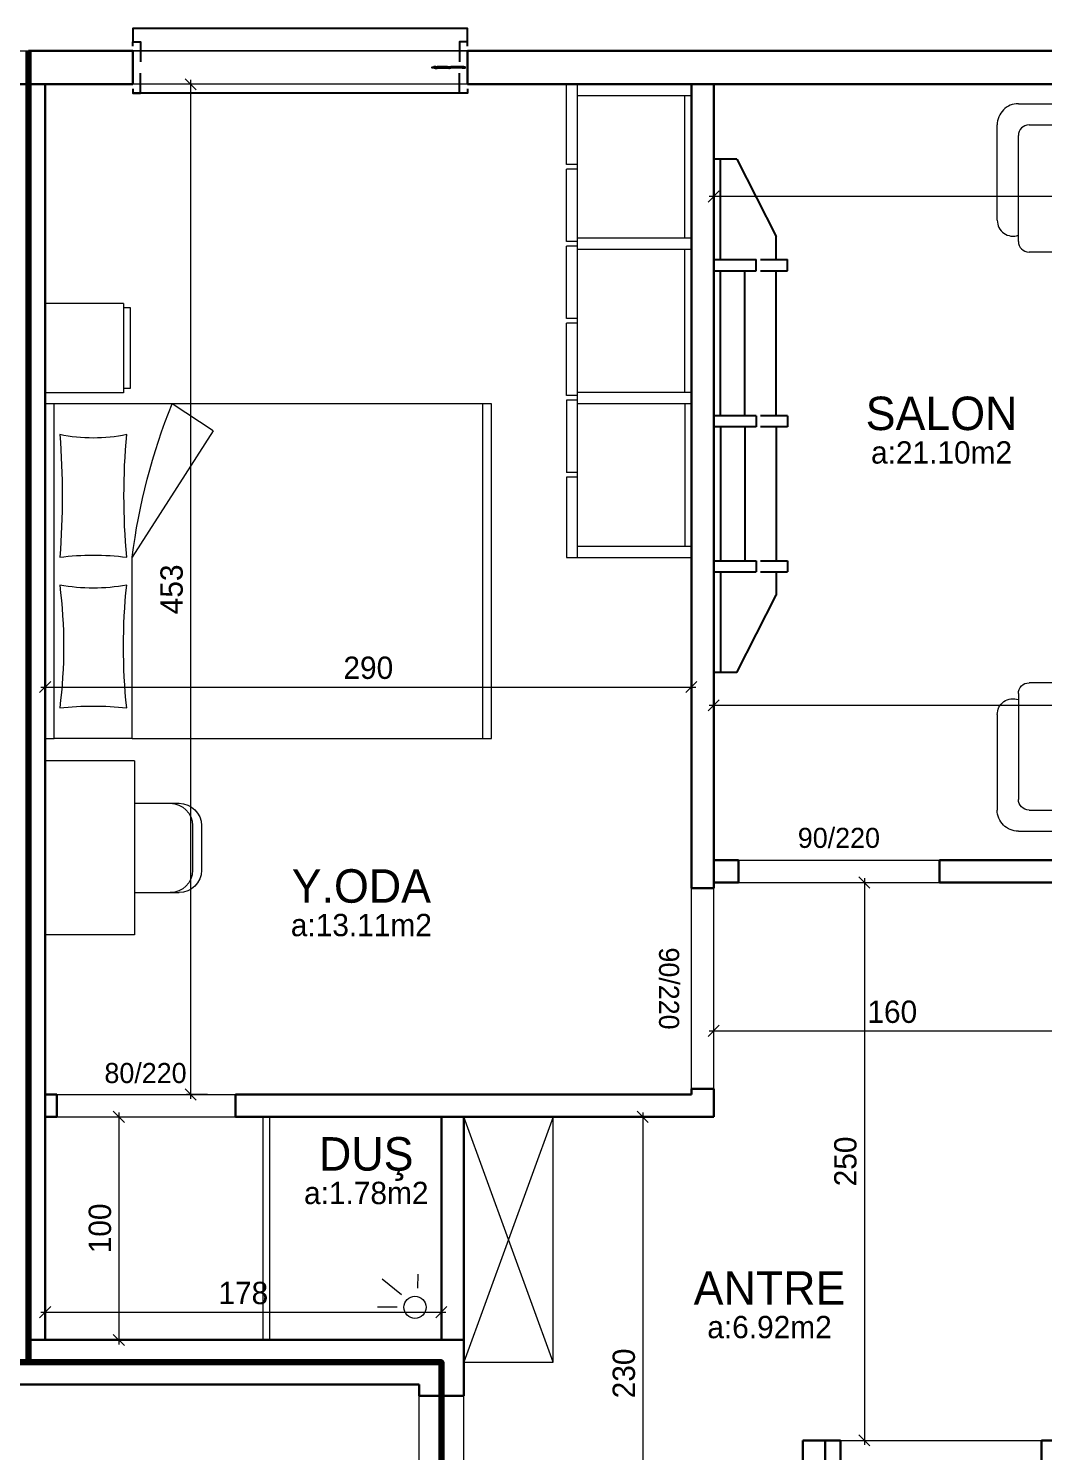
# Model space of a CAD drawing. Header units: centimetres. Extents: x 562865 to 1310255, y -148070 to 32737.
# Drawn here: x 621678 to 622133, y 19083 to 19721 of the extents above; entities that cross this region are included whole.
import ezdxf
from ezdxf.enums import TextEntityAlignment as Align

# ---------------------------------------------------------------- set-up
doc = ezdxf.new("R2010")
doc.units = ezdxf.units.CM
doc.header["$LTSCALE"] = 2.5
doc.layers.get('0').update_dxf_attribs({"color": 86})
for name, color, linetype in [('alan', 7, 'Continuous'), ('kapi-yazi', 7, 'Continuous'), ('mahal', 7, 'Continuous'), ('pencere', 7, 'Continuous')]:
    doc.layers.add(name, color=color, linetype=linetype)
for name, color, linetype, lineweight in [('DUVAR', 4, 'Continuous', 30), ('duvar-kesim', 7, 'Continuous', 0), ('GÖRÜNÜŞLER', 96, 'Continuous', 25), ('iç ölçü', 106, 'Continuous', 18), ('kolon', 1, 'Continuous', 53)]:
    doc.layers.add(name, color=color, linetype=linetype, lineweight=lineweight)
doc.styles.add('PINAR', font='comic.ttf')
doc.dimstyles.new('TEMİZ ÖLÇÜ', dxfattribs={"dimtxt": 10, "dimasz": 5, "dimexe": 1.8, "dimexo": 0.625, "dimgap": 3, "dimtad": 1, "dimdec": 0, "dimrnd": 0.5, "dimzin": 1, "dimdsep": 46, "dimtxsty": 'PINAR', "dimblk": 'OBLIQUE', "dimcen": 0.9, "dimdle": 2, "dimclrd": 256, "dimclre": 256, "dimclrt": 7, "dimadec": 0, "dimazin": 0, "dimtfac": 1, "dimtdec": 0, "dimtofl": 0, "dimtmove": 2, "dimatfit": 2, "dimfxl": 10, "dimfxlon": 1, "dimlwd": -1, "dimlwe": -1, "dimarcsym": 0})

# ---------------------------------------------------------------- blocks, each defined once
blk = doc.blocks.new('_Oblique')
at = {"color": 0, "linetype": 'ByBlock', "lineweight": -2}
blk.add_line((-0.5, -0.5), (0.5, 0.5), dxfattribs=at)
blk = doc.blocks.new('*D1342')
at = {"layer": 'Defpoints', "color": 0}
for p in [(621974.96, 19453.5), (621685.46, 19450.01), (621974.96, 19425.58)]:
    blk.add_point(p, dxfattribs=at)
at = {"layer": 'iç ölçü'}
for p, q in [((621685.46, 19435.58), (621685.46, 19423.78)), ((621974.96, 19435.58), (621974.96, 19423.78)), ((621683.46, 19425.58), (621976.96, 19425.58))]:
    blk.add_line(p, q, dxfattribs=at)
at = {"layer": 'iç ölçü', "linetype": 'ByBlock', "xscale": 5, "yscale": 5, "zscale": 5, "rotation": 180}
blk.add_blockref('_Oblique', (621685.46, 19425.58), dxfattribs=at)
at = {"layer": 'iç ölçü', "linetype": 'ByBlock', "xscale": 5, "yscale": 5, "zscale": 5}
blk.add_blockref('_Oblique', (621974.96, 19425.58), dxfattribs=at)
at = {"layer": 'iç ölçü', "color": 7, "insert": (621830.21, 19434.17), "char_height": 10, "attachment_point": 5, "style": 'PINAR'}
blk.add_mtext('290', dxfattribs=at)
blk = doc.blocks.new('*D1343')
at = {"layer": 'Defpoints', "color": 0}
for p in [(621750.63, 19695.72), (621758.78, 19695.72), (621758.78, 19243.01)]:
    blk.add_point(p, dxfattribs=at)
at = {"layer": 'iç ölçü'}
for p, q in [((621758.15, 19695.72), (621748.83, 19695.72)), ((621750.63, 19241.01), (621750.63, 19697.72)), ((621758.15, 19243.01), (621748.83, 19243.01))]:
    blk.add_line(p, q, dxfattribs=at)
at = {"layer": 'iç ölçü', "linetype": 'ByBlock', "xscale": 5, "yscale": 5, "zscale": 5}
for p, rotation in [((621750.63, 19695.72), 90), ((621750.63, 19243.01), 270)]:
    blk.add_blockref('_Oblique', p, dxfattribs=dict(at, rotation=rotation))
at = {"layer": 'iç ölçü', "color": 7, "insert": (621742.14, 19469.37), "char_height": 10, "attachment_point": 5, "rotation": 90, "style": 'PINAR'}
blk.add_mtext('453', dxfattribs=at)
blk = doc.blocks.new('*D1386')
at = {"layer": 'Defpoints', "color": 0}
for p in [(621984.96, 19638.45), (622583.28, 19522.11), (622583.28, 19417.41)]:
    blk.add_point(p, dxfattribs=at)
at = {"layer": 'iç ölçü'}
for p, q in [((621984.96, 19427.41), (621984.96, 19415.61)), ((622583.28, 19427.41), (622583.28, 19415.61)), ((621982.96, 19417.41), (622585.28, 19417.41))]:
    blk.add_line(p, q, dxfattribs=at)
at = {"layer": 'iç ölçü', "linetype": 'ByBlock', "xscale": 5, "yscale": 5, "zscale": 5, "rotation": 180}
blk.add_blockref('_Oblique', (621984.96, 19417.41), dxfattribs=at)
at = {"layer": 'iç ölçü', "linetype": 'ByBlock', "xscale": 5, "yscale": 5, "zscale": 5}
blk.add_blockref('_Oblique', (622583.28, 19417.41), dxfattribs=at)
at = {"layer": 'iç ölçü', "color": 7, "insert": (622284.12, 19425.96), "char_height": 10, "attachment_point": 5, "style": 'PINAR'}
blk.add_mtext('599', dxfattribs=at)
blk = doc.blocks.new('*D1387')
at = {"layer": 'Defpoints', "color": 0}
for p in [(621984.96, 19645.43), (621984.96, 19638.45), (622473.28, 19632.63)]:
    blk.add_point(p, dxfattribs=at)
at = {"layer": 'iç ölçü'}
for p, q in [((622475.28, 19645.43), (621982.96, 19645.43)), ((621984.96, 19639.07), (621984.96, 19647.23)), ((622473.28, 19635.43), (622473.28, 19647.23))]:
    blk.add_line(p, q, dxfattribs=at)
at = {"layer": 'iç ölçü', "linetype": 'ByBlock', "xscale": 5, "yscale": 5, "zscale": 5, "rotation": 180}
blk.add_blockref('_Oblique', (621984.96, 19645.43), dxfattribs=at)
at = {"layer": 'iç ölçü', "linetype": 'ByBlock', "xscale": 5, "yscale": 5, "zscale": 5}
blk.add_blockref('_Oblique', (622473.28, 19645.43), dxfattribs=at)
at = {"layer": 'iç ölçü', "color": 7, "insert": (622229.12, 19654.03), "char_height": 10, "attachment_point": 5, "style": 'PINAR'}
blk.add_mtext('489', dxfattribs=at)
blk = doc.blocks.new('*D1391')
at = {"layer": 'Defpoints', "color": 0}
for p in [(622144.96, 19271.51), (621984.96, 19259.25), (622144.96, 19259.25)]:
    blk.add_point(p, dxfattribs=at)
at = {"layer": 'iç ölçü'}
for p, q in [((621984.96, 19261.51), (621984.96, 19273.31)), ((622144.96, 19261.51), (622144.96, 19273.31)), ((621982.96, 19271.51), (622146.96, 19271.51))]:
    blk.add_line(p, q, dxfattribs=at)
at = {"layer": 'iç ölçü', "linetype": 'ByBlock', "xscale": 5, "yscale": 5, "zscale": 5, "rotation": 180}
blk.add_blockref('_Oblique', (621984.96, 19271.51), dxfattribs=at)
at = {"layer": 'iç ölçü', "linetype": 'ByBlock', "xscale": 5, "yscale": 5, "zscale": 5}
blk.add_blockref('_Oblique', (622144.96, 19271.51), dxfattribs=at)
at = {"layer": 'iç ölçü', "color": 7, "insert": (622064.96, 19280.02), "char_height": 10, "attachment_point": 5, "style": 'PINAR'}
blk.add_mtext('160', dxfattribs=at)
blk = doc.blocks.new('*D1392')
at = {"layer": 'Defpoints', "color": 0}
for p in [(622015.3, 19338.01), (622041.17, 19088.01), (622052.47, 19088.01)]:
    blk.add_point(p, dxfattribs=at)
at = {"layer": 'iç ölçü'}
for p, q in [((622042.47, 19338.01), (622054.27, 19338.01)), ((622052.47, 19340.01), (622052.47, 19086.01)), ((622042.47, 19088.01), (622054.27, 19088.01))]:
    blk.add_line(p, q, dxfattribs=at)
at = {"layer": 'iç ölçü', "linetype": 'ByBlock', "xscale": 5, "yscale": 5, "zscale": 5}
for p, rotation in [((622052.47, 19338.01), 90), ((622052.47, 19088.01), 270)]:
    blk.add_blockref('_Oblique', p, dxfattribs=dict(at, rotation=rotation))
at = {"layer": 'iç ölçü', "color": 7, "insert": (622044, 19213.01), "char_height": 10, "attachment_point": 5, "rotation": 90, "style": 'PINAR'}
blk.add_mtext('250', dxfattribs=at)
blk = doc.blocks.new('*D1393')
at = {"layer": 'Defpoints', "color": 0}
for p in [(621928.96, 19233.01), (621920.43, 19003.01), (621953.16, 19003.01)]:
    blk.add_point(p, dxfattribs=at)
at = {"layer": 'iç ölçü'}
for p, q in [((621953.16, 19235.01), (621953.16, 19001.01)), ((621943.16, 19233.01), (621954.96, 19233.01)), ((621943.16, 19003.01), (621954.96, 19003.01))]:
    blk.add_line(p, q, dxfattribs=at)
at = {"layer": 'iç ölçü', "linetype": 'ByBlock', "xscale": 5, "yscale": 5, "zscale": 5}
for p, rotation in [((621953.16, 19233.01), 90), ((621953.16, 19003.01), 270)]:
    blk.add_blockref('_Oblique', p, dxfattribs=dict(at, rotation=rotation))
at = {"layer": 'iç ölçü', "color": 7, "insert": (621944.75, 19118.01), "char_height": 10, "attachment_point": 5, "rotation": 90, "style": 'PINAR'}
blk.add_mtext('230', dxfattribs=at)
blk = doc.blocks.new('*D1398')
at = {"layer": 'Defpoints', "color": 0}
for p in [(621705.09, 19233.01), (621705.09, 19133.01), (621718.42, 19133.01)]:
    blk.add_point(p, dxfattribs=at)
at = {"layer": 'iç ölçü'}
for p, q in [((621718.42, 19235.01), (621718.42, 19131.01)), ((621708.42, 19233.01), (621720.22, 19233.01)), ((621708.42, 19133.01), (621720.22, 19133.01))]:
    blk.add_line(p, q, dxfattribs=at)
at = {"layer": 'iç ölçü', "linetype": 'ByBlock', "xscale": 5, "yscale": 5, "zscale": 5}
for p, rotation in [((621718.42, 19233.01), 90), ((621718.42, 19133.01), 270)]:
    blk.add_blockref('_Oblique', p, dxfattribs=dict(at, rotation=rotation))
at = {"layer": 'iç ölçü', "color": 7, "insert": (621710.01, 19183.01), "char_height": 10, "attachment_point": 5, "rotation": 90, "style": 'PINAR'}
blk.add_mtext('100', dxfattribs=at)
blk = doc.blocks.new('*D1399')
at = {"layer": 'Defpoints', "color": 0}
for p in [(621685.46, 19172.57), (621862.96, 19172.57), (621862.96, 19145.5)]:
    blk.add_point(p, dxfattribs=at)
at = {"layer": 'iç ölçü'}
for p, q in [((621685.46, 19155.5), (621685.46, 19143.7)), ((621862.96, 19155.5), (621862.96, 19143.7)), ((621683.46, 19145.5), (621864.96, 19145.5))]:
    blk.add_line(p, q, dxfattribs=at)
at = {"layer": 'iç ölçü', "linetype": 'ByBlock', "xscale": 5, "yscale": 5, "zscale": 5, "rotation": 180}
blk.add_blockref('_Oblique', (621685.46, 19145.5), dxfattribs=at)
at = {"layer": 'iç ölçü', "linetype": 'ByBlock', "xscale": 5, "yscale": 5, "zscale": 5}
blk.add_blockref('_Oblique', (621862.96, 19145.5), dxfattribs=at)
at = {"layer": 'iç ölçü', "color": 7, "insert": (621774.21, 19154), "char_height": 10, "attachment_point": 5, "style": 'PINAR'}
blk.add_mtext('178', dxfattribs=at)
blk = doc.blocks.new('A$C5B622B99')
for p, q in [((0, 200), (40, 200)), ((0, 165), (0, 200)), ((40, 165), (40, 200)), ((205, 200), (283, 200)), ((205, 160), (205, 200)), ((283, 160), (283, 200)), ((45, 143.16), (45, 196)), ((195, 161), (195, 196)), ((0, 165), (40, 165)), ((205, 160), (283, 160)), ((45, 0), (45, 4)), ((194.99, 4), (195, 0)), ((195, 0), (45, 0))]:
    blk.add_line(p, q)
at = {"color": 42}
for p, q in [((2, 161.8), (2, 165)), ((38, 161.8), (2, 161.8)), ((38, 165), (38, 161.8)), ((57.14, 124.69), (113.77, 161)), ((194.99, 161), (113.77, 161)), ((194.99, 161), (194.99, 4)), ((224, 160), (224, 140)), ((264, 160), (264, 140)), ((57.14, 124.69), (45, 143.15)), ((45, 4), (45, 143.15)), ((234, 134), (254, 134)), ((234, 130), (254, 130)), ((195, 4), (45, 4))]:
    blk.add_line(p, q, dxfattribs=at)
blk.add_lwpolyline([(45, 200), (195, 200), (195, 196), (45, 196)], close=True)
for centre, radius, start, end in [((-12.22, 178.48), 72.55, 348.06799, 11.93201), ((86.27, 527.83), 335.48, 265.2981, 274.7019), ((224.43, 178.48), 111.68, 172.28082, 187.71918), ((153.73, 412.86), 221.09, 262.85499, 277.14501), ((44.71, 178.48), 82.89, 349.57411, 10.42589), ((317.08, 178.48), 136.67, 173.69908, 186.30092), ((86.27, -141.41), 306.13, 84.84604, 95.15396), ((153.73, -94.37), 259.31, 83.91241, 96.08759), ((194.99, 161), 0.005, 270, 0), ((45, 143.16), 0.005, 180, 292.0158)]:
    blk.add_arc(centre, radius, start, end)
for centre, radius, start, end in [((147.49, -110.3), 273.39, 97.08581, 112.0158), ((234, 144), 10, 180, 270), ((254, 144), 10, 270, 0), ((234, 140), 10, 180, 270), ((254, 140), 10, 270, 0)]:
    blk.add_arc(centre, radius, start, end, dxfattribs=at)
blk = doc.blocks.new('A$C355D1F9A')
for p, q in [((0, 0), (0, 212)), ((56, 212), (0, 212)), ((51, 212), (51, 0)), ((56, 176), (56, 212)), ((51, 207), (0, 207)), ((3, 143), (3, 207)), ((51, 176), (56, 176)), ((51, 174), (56, 174)), ((56, 141.5), (56, 174)), ((51, 143), (0, 143)), ((51, 141.5), (56, 141.5)), ((51, 138), (0, 138)), ((3, 138), (3, 74)), ((51, 139.5), (56, 139.5)), ((56, 139.5), (56, 107)), ((51, 107), (56, 107)), ((51, 105), (56, 105)), ((56, 105), (56, 72.5)), ((0, 74), (51, 74)), ((51, 72.5), (56, 72.5)), ((51, 70.5), (56, 70.5)), ((56, 70.5), (56, 38)), ((0, 69), (51, 69)), ((3, 69), (3, 5)), ((51, 38), (56, 38)), ((51, 36), (56, 36)), ((56, 36), (56, 0)), ((51, 5), (0, 5)), ((56, 0), (0, 0))]:
    blk.add_line(p, q)
blk = doc.blocks.new('fm-win2')
at = {"color": 8, "linetype": 'Continuous'}
for p, q in [((11, 1.4), (11, 0.2)), ((11, 1.4), (54.3, 1.4)), ((11, 0.2), (54.3, 0.2)), ((12, 1.4), (12, 0.2)), ((12.8, 3), (52.5, 3)), ((53.3, 1.4), (53.3, 0.2)), ((54.3, 1.4), (54.3, 0.2)), ((63.9, 0.3), (63.9, -0.9)), ((63.9, 0.3), (103.2, 0.3)), ((64.9, 0.3), (64.9, -0.9)), ((102.2, 0.3), (102.2, -0.9)), ((103.2, 0.3), (103.2, -0.9)), ((12.9, -1.9), (52.3, -1.9)), ((63.9, -0.9), (103.2, -0.9)), ((65.4, -3.3), (101.6, -3.3))]:
    blk.add_line(p, q, dxfattribs=at)
at = {"linetype": 'Continuous'}
for points in [[(7, -1.8), (0, -1.8), (0, 1.8), (7, 1.8)], [(7.5, -1.7), (7.5, -0.1), (7.2, -0.1), (7.2, 0.2), (7.5, 0.2), (7.5, 0.7), (7.2, 0.7), (7.2, 1), (7.5, 1), (7.5, 2), (6.2, 2), (6.2, 2.7), (5.6, 2.7), (5.5, 2), (5.2, 2), (5.4, 3), (12.5, 3), (12.7, 2), (12.4, 2), (12.3, 2.7), (11.7, 2.7), (11.7, 2), (10.5, 2), (10.5, 1), (10.8, 1), (10.8, 0.7), (10.5, 0.7), (10.5, 0.2), (10.8, 0.2), (10.8, -0.1), (10.5, -0.1), (10.5, -1.7), (10.8, -1.7), (10.8, -2), (7.2, -2), (7.2, -1.7)], [(58, 2), (59.2, 2), (59.2, 2.7), (59.8, 2.7), (59.9, 2), (60.2, 2), (60, 3), (52.8, 3), (52.6, 2), (52.9, 2), (53, 2.7), (53.5, 2.7), (53.5, 2), (54.7, 2), (54.7, 1), (54.4, 1), (54.4, 0.7), (54.7, 0.7), (54.7, 0.2), (54.4, 0.2), (54.4, -0.1), (54.7, -0.1), (54.7, -1.7), (54.4, -1.7), (54.4, -2), (58.3, -2), (58.3, -1.7), (58, -1.7), (58, -0.1), (58.3, -0.1), (58.3, 0.2), (58, 0.2), (58, 0.7), (58.3, 0.7), (58.3, 1), (58, 1)], [(63.1, -1.2), (63.1, 0.9), (63.9, 0.9), (63.9, 1.6), (64.4, 1.6), (64.5, 0.9), (64.9, 0.9), (64.7, 1.9), (59.8, 1.9), (59.8, 1.6), (59.9, 1.6), (59.9, 0.8), (59.1, 0.8), (59.1, -0.2), (60.1, -0.2), (60.1, -1.8), (59.1, -1.8), (59.1, -2.3), (57.5, -2.3), (57.5, -3.5), (63.4, -3.5), (63.4, -3.2), (63.1, -3.2), (63.1, -1.4), (63.4, -1.4), (63.4, -1.2)], [(104, -1.4), (103.7, -1.4), (103.7, -1.2), (104, -1.2), (104, 0.9), (103.1, 0.9), (103.1, 1.6), (102.6, 1.6), (102.5, 0.9), (102.2, 0.9), (102.4, 1.9), (107.3, 1.9), (107.3, 1.6), (107.2, 1.6), (107.2, 0.8), (108, 0.8), (108, -0.2), (107, -0.2), (107, -1.8), (108, -1.8), (108, -2.3), (109.5, -2.3), (109.5, -3.5), (103.7, -3.5), (103.7, -3.2), (104, -3.2)], [(109, 0.7), (108.7, 0.7), (108.7, 1), (109, 1), (109, 2), (107.8, 2), (107.8, 2.7), (107.2, 2.7), (107.1, 2), (106.8, 2), (107, 3), (114.4, 3), (114.6, 2), (114.2, 2), (114.1, 2.7), (113.6, 2.7), (113.6, 2), (112.3, 2), (112.3, 1), (112.6, 1), (112.6, 0.7), (112.3, 0.7), (112.3, 0.2), (112.6, 0.2), (112.6, -0.1), (112.3, -0.1), (112.3, -1.7), (112.6, -1.7), (112.6, -2), (108.7, -2), (108.7, -1.7), (109, -1.7), (109, -0.1), (108.7, -0.1), (108.7, 0.2), (109, 0.2)], [(113, -1.8), (120, -1.8), (120, 1.8), (113, 1.8)]]:
    blk.add_lwpolyline(points, close=True, dxfattribs=at)
at = {"color": 8, "linetype": 'Continuous'}
blk.add_lwpolyline([(63.4, 1.9), (65.2, 3.7), (101.8, 3.7), (103.6, 1.9)], dxfattribs=at)
for points in [[(10.9, -1.4), (10.9, -1.9), (12.6, -1.9), (12.6, -0.5), (12.3, -0.5), (12.3, -1), (11.8, -1), (11.8, -0.5), (11.5, -0.5), (11.5, -1.1), (10.7, -1.1), (10.7, -0.5), (10.6, -0.5), (10.6, -1.4)], [(54.3, -1.4), (54.3, -1.9), (52.6, -1.9), (52.6, -0.5), (52.9, -0.5), (52.9, -1), (53.4, -1), (53.4, -0.5), (53.7, -0.5), (53.7, -1.1), (54.5, -1.1), (54.5, -0.5), (54.6, -0.5), (54.6, -1.4)], [(63.2, -2.4), (63.5, -2.4), (63.5, -3.3), (65.2, -3.3), (65.2, -1.6), (64.9, -1.6), (64.9, -2.1), (64.4, -2.1), (64.4, -1.6), (64.1, -1.6), (64.1, -2.1), (63.3, -2.1), (63.3, -1.6), (63.2, -1.6)], [(103.9, -2.4), (103.6, -2.4), (103.6, -3.3), (101.9, -3.3), (101.9, -1.6), (102.2, -1.6), (102.2, -2.1), (102.7, -2.1), (102.7, -1.6), (103, -1.6), (103, -2.1), (103.8, -2.1), (103.8, -1.6), (103.9, -1.6)]]:
    blk.add_lwpolyline(points, close=True, dxfattribs=at)
blk = doc.blocks.new('A$C632D768A')
at = {"color": 33}
for p, q in [((22.62, 230), (5, 195.38)), ((22.62, 230), (33, 230)), ((30, 185), (30, 230)), ((33, 180), (33, 230)), ((5, 185), (5, 195.38)), ((33, 50), (33, 185)), ((5, 115), (5, 180)), ((30, 115), (30, 180)), ((33, 115), (33, 110)), ((5, 110), (5, 50)), ((30, 110), (30, 50)), ((5, 45), (5, 34.62)), ((30, 45), (30, 0)), ((33, 50), (33, 0)), ((22.62, 0), (5, 34.62)), ((22.62, 0), (33, 0))]:
    blk.add_line(p, q, dxfattribs=at)
for p, q in [((12, 185), (0, 185)), ((0, 180), (0, 185)), ((33, 185), (14, 185)), ((14, 180), (14, 185)), ((12, 180), (0, 180)), ((33, 180), (14, 180)), ((19, 115), (19, 180)), ((0, 115), (12, 115)), ((0, 115), (0, 110)), ((14, 115), (33, 115)), ((14, 115), (14, 110)), ((0, 110), (12, 110)), ((14, 110), (33, 110)), ((19, 110), (19, 50)), ((0, 50), (0, 45)), ((12, 50), (0, 50)), ((12, 45), (0, 45)), ((14, 50), (14, 45)), ((33, 50), (14, 50)), ((33, 45), (14, 45))]:
    blk.add_line(p, q)
blk = doc.blocks.new('A$C3A3D5CC0')
at = {"color": 33}
for p, q in [((9.5, 194.75), (52.25, 194.75)), ((0, 9.5), (0, 185.25)), ((52.25, 0), (9.5, 0))]:
    blk.add_line(p, q, dxfattribs=at)
for p, q in [((14.25, 185.25), (61.75, 185.25)), ((9.5, 14.25), (9.5, 180.5)), ((66.5, 180.5), (66.5, 133)), ((61.75, 128.25), (14.25, 128.25)), ((61.75, 128.25), (61.75, 125.87)), ((14.25, 125.87), (61.75, 125.87)), ((66.5, 121.12), (66.5, 73.62)), ((61.75, 68.87), (14.25, 68.87)), ((14.25, 66.5), (61.75, 66.5)), ((61.75, 68.87), (61.75, 66.5)), ((9.5, 14.25), (9.5, 61.75)), ((66.5, 61.75), (66.5, 14.25)), ((61.75, 9.5), (14.25, 9.5))]:
    blk.add_line(p, q)
for centre, radius, start, end in [((9.5, 185.25), 9.5, 89.99996, 180.00004), ((52.25, 187.62), 7.12, 340.52878, 90.00004), ((9.5, 9.5), 9.5, 179.99996, 270.00004), ((52.25, 7.12), 7.12, 269.99996, 19.47122)]:
    blk.add_arc(centre, radius, start, end, dxfattribs=at)
for centre, start, end in [((14.25, 180.5), 89.99996, 180.00004), ((61.75, 180.5), 359.99996, 90.00004), ((61.75, 133), 269.99996, 0.00004), ((61.75, 121.12), 359.99996, 90.00004), ((61.75, 73.62), 269.99996, 0.00004), ((61.75, 61.75), 359.99996, 90.00004), ((14.25, 14.25), 179.99996, 270.00004), ((61.75, 14.25), 269.99996, 0.00004)]:
    blk.add_arc(centre, 4.75, start, end)

msp = doc.modelspace()

# ---------------------------------------------------------------- linework, layer by layer
at = {"layer": 'DUVAR'}
for p, q in [((621677.96, 19710.72), (621724.64, 19710.72)), ((621724.64, 19695.72), (621724.64, 19710.72)), ((621874.64, 19710.72), (622598.28, 19710.72)), ((621874.64, 19695.72), (621874.64, 19710.72)), ((621677.96, 19695.72), (621631.27, 19695.72)), ((621677.96, 19695.72), (621724.64, 19695.72)), ((621685.46, 19133.01), (621685.46, 19695.72)), ((621874.64, 19695.72), (622488.28, 19695.72)), ((621974.96, 19695.72), (621974.96, 19335.5)), ((621984.96, 19695.72), (621984.96, 19335.5)), ((621984.96, 19348.01), (621996.05, 19348.01)), ((621996.05, 19338.01), (621996.05, 19348.01)), ((622086.05, 19348.01), (622583.28, 19348.01)), ((622086.05, 19338.01), (622086.05, 19348.01)), ((621984.96, 19335.5), (621974.96, 19335.5)), ((621984.96, 19338.01), (621996.05, 19338.01)), ((622086.05, 19338.01), (622583.28, 19338.01)), ((621685.46, 19243.01), (621690.69, 19243.01)), ((621690.69, 19233.01), (621690.69, 19243.01)), ((621770.69, 19243.01), (621974.96, 19243.01)), ((621770.69, 19233.01), (621770.69, 19243.01)), ((621974.96, 19245.5), (621974.96, 19243.01)), ((621984.96, 19245.5), (621974.96, 19245.5)), ((621984.96, 19245.5), (621984.96, 19233.01)), ((621685.46, 19233.01), (621690.69, 19233.01)), ((621770.69, 19233.01), (621984.96, 19233.01)), ((621862.96, 19233.01), (621862.96, 19133.01)), ((621872.96, 19233.01), (621872.96, 19123.01)), ((621677.96, 19133.01), (621872.96, 19133.01)), ((621872.96, 19133.01), (621862.96, 19133.01)), ((621872.96, 19107.93), (621872.96, 19123.01)), ((621872.96, 19123.01), (621872.96, 19123.01)), ((621677.96, 19113.01), (621502.96, 19113.01)), ((621677.96, 19113.01), (621502.96, 19113.01)), ((621677.96, 19113.01), (621852.96, 19113.01)), ((621852.96, 19107.93), (621852.96, 19113.01)), ((621852.96, 19107.93), (621872.96, 19107.93)), ((622024.96, 19088.01), (622024.96, 18848.01)), ((622024.96, 19088.01), (622041.82, 19088.01)), ((622034.96, 19088.01), (622034.96, 18848.01)), ((622041.82, 19088.01), (622041.82, 19078.01)), ((622131.82, 19088.01), (622598.28, 19088.01)), ((622131.82, 19088.01), (622131.82, 19078.01))]:
    msp.add_line(p, q, dxfattribs=at)
at = {"layer": 'duvar-kesim'}
for p, q in [((621874.64, 19710.72), (621724.64, 19710.72)), ((621874.64, 19695.72), (621724.64, 19695.72)), ((621996.05, 19348.01), (622086.05, 19348.01)), ((621974.96, 19245.5), (621974.96, 19335.5)), ((621984.96, 19245.5), (621984.96, 19335.5)), ((621996.05, 19338.01), (622086.05, 19338.01)), ((621690.69, 19243.01), (621770.69, 19243.01)), ((621690.69, 19233.01), (621770.69, 19233.01)), ((621852.96, 19007.93), (621852.96, 19107.93)), ((621872.96, 19007.93), (621872.96, 19107.93)), ((622041.82, 19088.01), (622131.82, 19088.01))]:
    msp.add_line(p, q, dxfattribs=at)
at = {"layer": 'iç ölçü'}
for p, q in [((621782.96, 19233.01), (621782.96, 19133.01)), ((621785.96, 19233.01), (621785.96, 19133.01)), ((621912.96, 19233.01), (621872.96, 19123.01)), ((621912.96, 19123.01), (621872.96, 19233.01)), ((621845.11, 19153.28), (621836.37, 19160.21)), ((621852.34, 19156.19), (621852.54, 19162.52)), ((621843.1, 19147.66), (621834.26, 19147.66))]:
    msp.add_line(p, q, dxfattribs=at)
for points in [[(621372.96, 18493.01), (621372.96, 18833.01), (620757.63, 18833.01), (620757.63, 19710.72), (621677.96, 19710.72)], [(621677.96, 19710.72), (622598.28, 19710.72), (622598.28, 18833.01), (621982.96, 18833.01), (621982.96, 18493.01)], [(621912.96, 19233.01), (621912.96, 19233.01), (621872.96, 19233.01), (621872.96, 19123.01), (621912.96, 19123.01), (621912.96, 19233.01)]]:
    msp.add_lwpolyline(points, dxfattribs=at)
msp.add_circle((621851.13, 19147.65), 4.97, dxfattribs=at)
at = {"layer": 'kolon', "color": 6, "lineweight": 100}
msp.add_line((621677.96, 19123.01), (621677.96, 19710.72), dxfattribs=at)
msp.add_lwpolyline([(621492.96, 17863.01), (621862.96, 17863.01), (621862.96, 19123.01), (621492.96, 19123.01)], close=True, dxfattribs=at)
at = {"layer": 'pencere'}
for points in [[(621874.64, 19714.72), (621874.64, 19720.72), (621724.64, 19720.72), (621724.64, 19714.72)], [(621724.64, 19712.72), (621724.64, 19714.72), (621728.14, 19714.72), (621728.14, 19705.72)], [(621874.64, 19712.72), (621874.64, 19714.72), (621871.14, 19714.72), (621871.14, 19705.72)], [(621724.64, 19693.72), (621724.64, 19691.72), (621728.14, 19691.72), (621728.14, 19700.72)], [(621874.64, 19693.72), (621874.64, 19691.72), (621871.14, 19691.72), (621871.14, 19700.72)], [(621874.64, 19691.72), (621724.64, 19691.72)]]:
    msp.add_lwpolyline(points, dxfattribs=at)

# ---------------------------------------------------------------- block references
at = {"layer": 'GÖRÜNÜŞLER', "xscale": -1}
msp.add_blockref('A$C632D768A', (622017.96, 19432.18), dxfattribs=at)
at = {"layer": 'iç ölçü'}
for name, p, rotation in [('A$C355D1F9A', (621974.96, 19695.72), 180), ('A$C3A3D5CC0', (622111.98, 19687.01), 270)]:
    msp.add_blockref(name, p, dxfattribs=dict(at, rotation=rotation))
at = {"layer": 'iç ölçü', "xscale": -1}
for name, p, rotation in [('A$C5B622B99', (621885.46, 19597.51), 90), ('A$C3A3D5CC0', (622111.98, 19360.99), 270)]:
    msp.add_blockref(name, p, dxfattribs=dict(at, rotation=rotation))
at = {"layer": 'pencere', "xscale": 0.1233333333334485, "yscale": -0.1, "zscale": 0.1233333333333333, "rotation": 180}
msp.add_blockref('fm-win2', (621873.64, 19703.22), dxfattribs=at)

# ---------------------------------------------------------------- texts
at = {"layer": 'alan', "style": 'PINAR'}
for s, p in [('a:21.10m2', (622087.04, 19525.74)), ('a:13.11m2', (621827.1, 19313.95)), ('a:1.78m2', (621829.29, 19193.89)), ('a:6.92m2', (622009.96, 19133.8))]:
    msp.add_text(s, height=10, dxfattribs=at).set_placement(p, align=Align.CENTER)
at = {"layer": 'kapi-yazi', "style": 'PINAR'}
msp.add_text('90/220', height=9, dxfattribs=at).set_placement((622041.05, 19358.01), align=Align.MIDDLE_CENTER)
for s, rotation, p in [('90/220', 270, (621964.96, 19290.5)), ('80/220', 0, (621730.4, 19252.64))]:
    msp.add_text(s, height=9, rotation=rotation, dxfattribs=at).set_placement(p, align=Align.MIDDLE_CENTER)
at = {"layer": 'mahal', "style": 'PINAR'}
for s, p in [('SALON', (622087.04, 19540.74)), ('Y.ODA', (621827.1, 19328.95)), ('DUŞ', (621829.29, 19208.89)), ('ANTRE', (622009.96, 19148.8))]:
    msp.add_text(s, height=15, dxfattribs=at).set_placement(p, align=Align.CENTER)

# ---------------------------------------------------------------- dimensions: what is measured, and where the dimension line sits
at = {"layer": 'iç ölçü'}
for base, p1, p2, picture, middle in [((621750.63, 19695.72), (621758.78, 19243.01), (621758.78, 19695.72), '*D1343', (621742.14, 19469.37)), ((622052.47, 19088.01), (622015.3, 19338.01), (622041.17, 19088.01), '*D1392', (622044, 19213.01)), ((621718.42, 19133.01), (621705.09, 19233.01), (621705.09, 19133.01), '*D1398', (621710.01, 19183.01)), ((621953.16, 19003.01), (621928.96, 19233.01), (621920.43, 19003.01), '*D1393', (621944.75, 19118.01))]:
    dim = msp.add_linear_dim(base=base, p1=p1, p2=p2, angle=90, dimstyle='TEMİZ ÖLÇÜ', override={"dimarcsym": 1}, dxfattribs=at)
    dim.commit()
    dim.dimension.update_dxf_attribs({"geometry": picture, "text_midpoint": middle})
for base, p1, p2, picture, middle in [((621984.96, 19645.43), (622473.28, 19632.63), (621984.96, 19638.45), '*D1387', (622229.12, 19654.03)), ((622583.28, 19417.41), (621984.96, 19638.45), (622583.28, 19522.11), '*D1386', (622284.12, 19425.96)), ((621974.9564, 19425.58435), (621685.45638, 19450.01481), (621974.9564, 19453.50466), '*D1342', (621830.20639, 19434.16622)), ((622144.96, 19271.51), (621984.96, 19259.25), (622144.96, 19259.25), '*D1391', (622064.96, 19280.02)), ((621862.9564, 19145.49942), (621685.45638, 19172.571), (621862.9564, 19172.571), '*D1399', (621774.20639, 19153.99671))]:
    dim = msp.add_linear_dim(base=base, p1=p1, p2=p2, dimstyle='TEMİZ ÖLÇÜ', override={"dimarcsym": 1}, dxfattribs=at)
    dim.commit()
    dim.dimension.update_dxf_attribs({"geometry": picture, "text_midpoint": middle})

doc.saveas('drawing.dxf')
